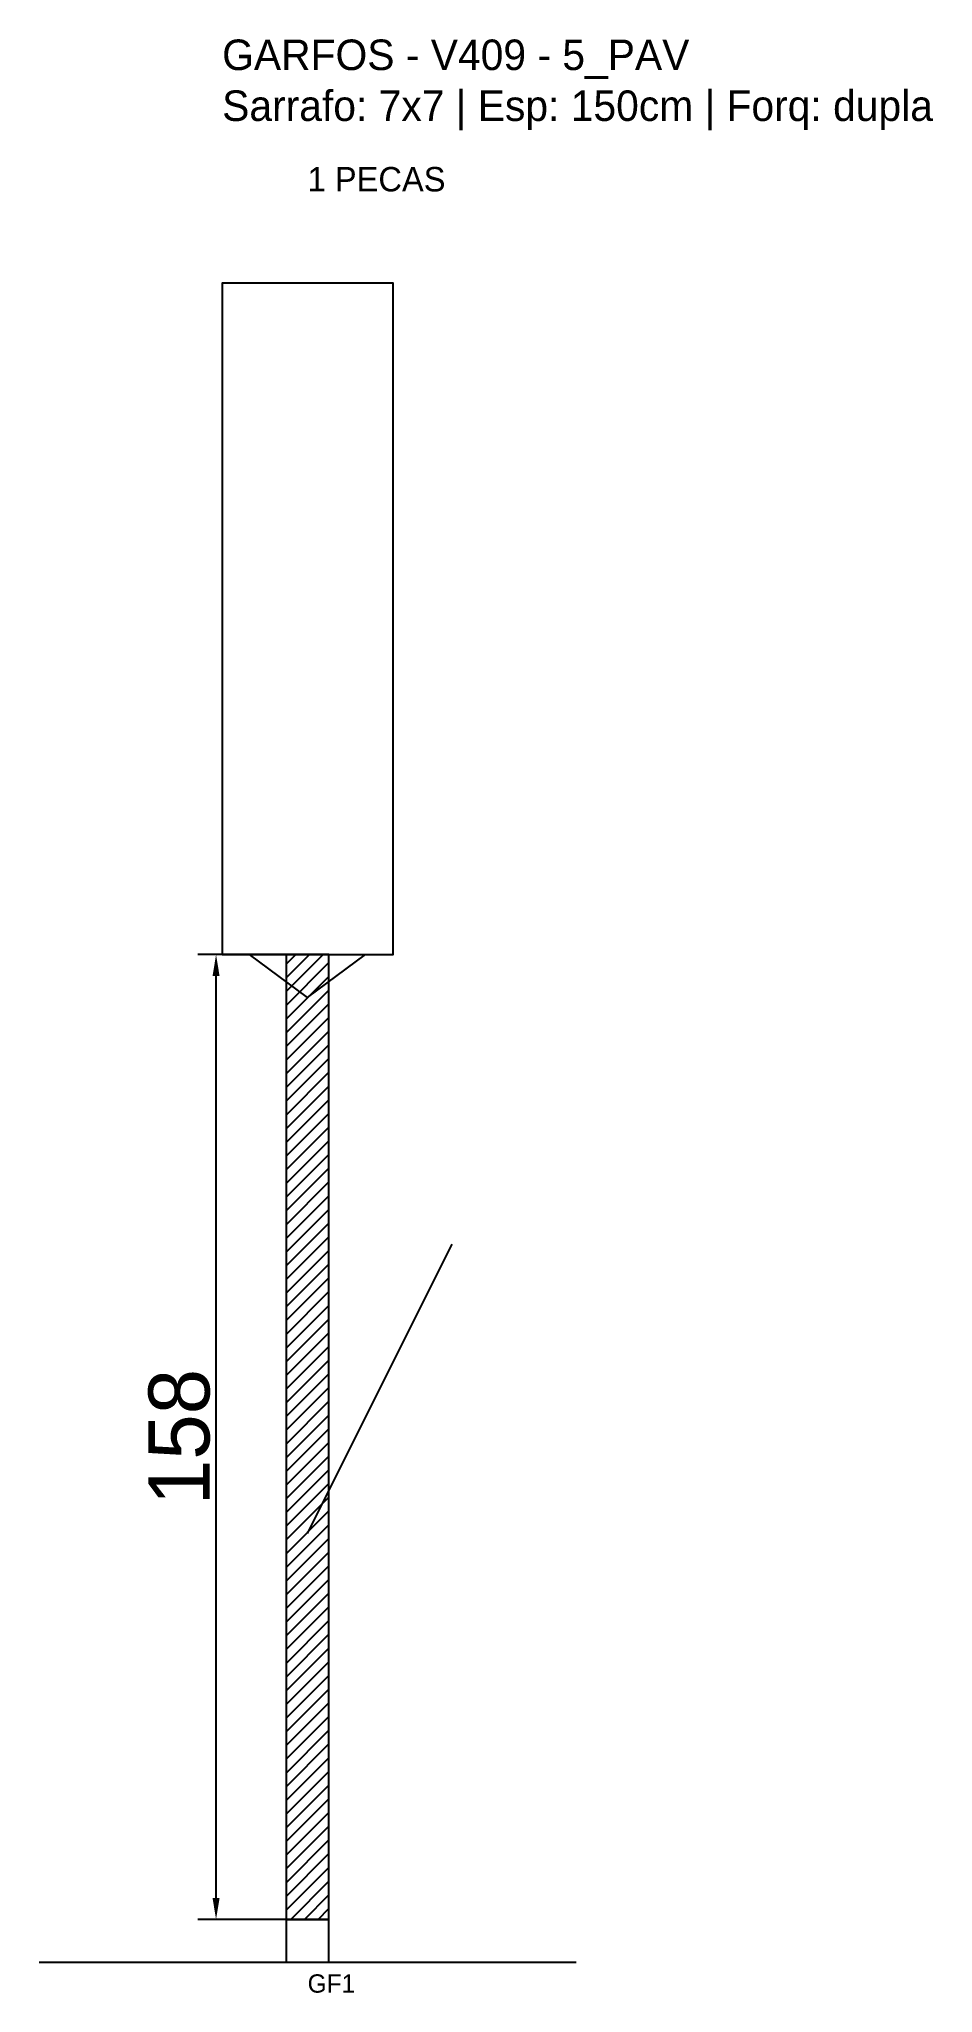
# Model space of a CAD drawing. Header units: metres. Extents: x -30 to 116, y -12 to 308.
import ezdxf

# ---------------------------------------------------------------- set-up
doc = ezdxf.new("R2010")
doc.units = ezdxf.units.M
for name, color, linetype in [('BARRA_ANCORAGEM', 1, 'Continuous'), ('COTA', 241, 'Continuous'), ('GARFOS OK', 3, 'Continuous'), ('NOME DA VIGA', 6, 'Continuous'), ('SARR_7x7', 40, 'Continuous'), ('VIGAS', 3, 'Continuous')]:
    doc.layers.add(name, color=color, linetype=linetype)
doc.dimstyles.new('EZ DXF', dxfattribs={"dimtxt": 10, "dimasz": 3.5, "dimexe": 3, "dimexo": 1.5, "dimgap": 1, "dimtad": 1, "dimdec": 1, "dimdsep": 46, "dimcen": 2.5, "dimazin": 3, "dimtfac": 1, "dimtmove": 0, "dimatfit": 3})

msp = doc.modelspace()

# ---------------------------------------------------------------- hatches: boundary and pattern name
at = {"layer": 'COTA'}
h = msp.add_hatch(dxfattribs=at)
h.set_pattern_fill('ANSI31', scale=0.5)
h.paths.add_polyline_path([(10.5, 0), (17.5, 0), (17.5, 158), (10.5, 158)])

# ---------------------------------------------------------------- linework, layer by layer
at = {"layer": 'BARRA_ANCORAGEM'}
msp.add_line((14, 63.2), (37.7, 110.6), dxfattribs=at)
at = {"layer": 'GARFOS OK'}
for p, q in [((14, 151), (4.5, 158)), ((4.5, 158), (23.5, 158)), ((14, 151), (23.5, 158))]:
    msp.add_line(p, q, dxfattribs=at)
at = {"layer": 'GARFOS OK', "linetype": 'CONTINUOUS'}
msp.add_line((-30, -7), (58, -7), dxfattribs=at)
at = {"layer": 'GARFOS OK'}
msp.add_lwpolyline([(10.5, 0), (17.5, 0), (17.5, 158), (10.5, 158), (10.5, 0)], dxfattribs=at)
at = {"layer": 'SARR_7x7'}
msp.add_lwpolyline([(10.5, -7), (17.5, -7), (17.5, 0), (10.5, 0), (10.5, -7)], dxfattribs=at)
at = {"layer": 'VIGAS'}
msp.add_lwpolyline([(0, 158), (28, 158), (28, 268), (0, 268), (0, 158)], dxfattribs=at)

# ---------------------------------------------------------------- texts
at = {"layer": 'NOME DA VIGA'}
for s, height, p in [('1 PECAS', 4, (14, 283)), ('GF1', 3, (14, -12))]:
    msp.add_text(s, height=height, dxfattribs=at).set_placement(p)
at = {"layer": 'NOME DA VIGA', "insert": (0, 293), "char_height": 5, "attachment_point": 7}
msp.add_mtext('GARFOS - V409 - 5_PAV\\PSarrafo: 7x7 | Esp: 150cm | Forq: dupla', dxfattribs=at)

# ---------------------------------------------------------------- dimensions: what is measured, and where the dimension line sits
at = {"layer": 'COTA'}
msp.add_linear_dim(base=(-1, 0), p1=(14, 0), p2=(14, 158), angle=90, dimstyle='EZ DXF', dxfattribs=at).render()

doc.saveas('drawing.dxf')
